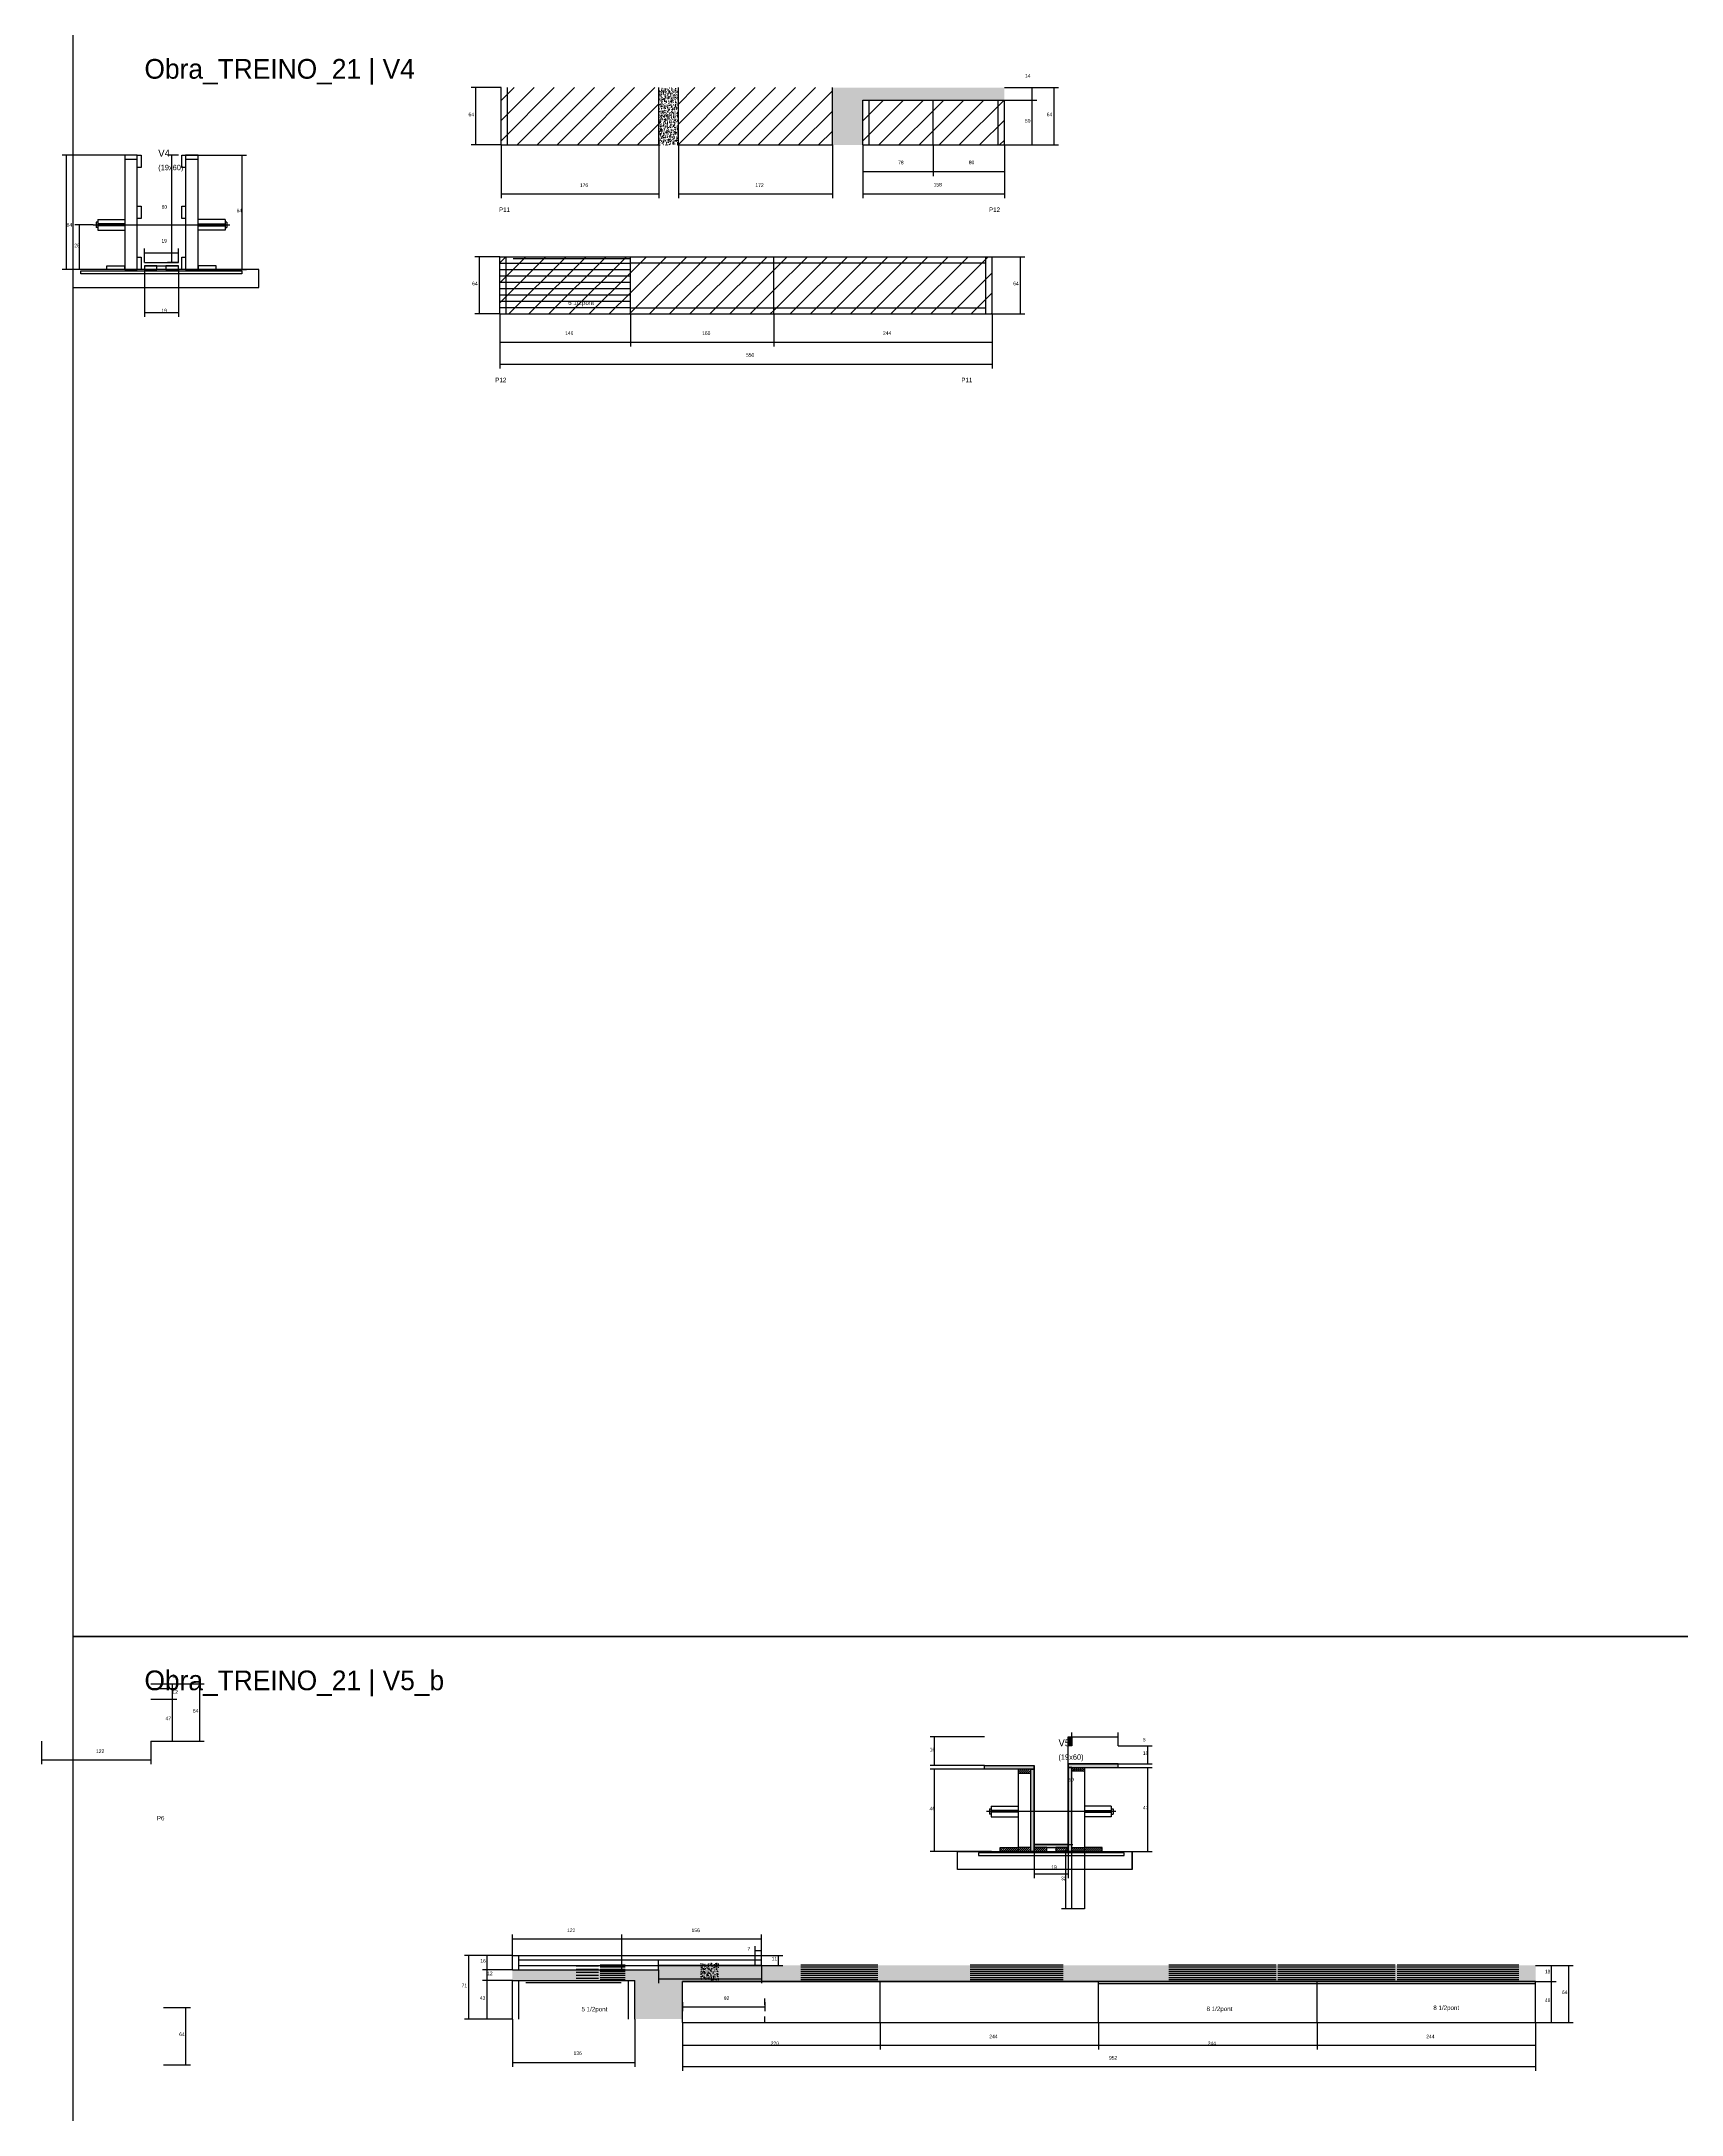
# Model space of a CAD drawing. Header units: metres. Extents: x -41 to 34840, y -36000 to 1848.
# Drawn here: x -35 to 1797, y -22134 to -19818 of the extents above; entities that cross this region are included whole.
import ezdxf

# ---------------------------------------------------------------- set-up
doc = ezdxf.new("R2010")
doc.units = ezdxf.units.M
for name, color, linetype in [('barrote', 126, 'Continuous'), ('CELL_BORDER', 8, 'Continuous'), ('COTA', 4, 'Continuous'), ('Cota Seção (2x)', 4, 'Continuous'), ('detalhes', 7, 'Continuous'), ('Hachura', 253, 'Continuous'), ('LABEL_ID', 3, 'Continuous'), ('Madeira', 126, 'Continuous'), ('NOMENCLATURA', 7, 'Continuous'), ('Painéis', 200, 'Continuous'), ('SARR_2.2x7', 40, 'Continuous'), ('SARR_EDITAR', 141, 'Continuous'), ('SCO-___-LAJ', 4, 'Continuous'), ('TENSOR', 2, 'Continuous'), ('Texto Seção', 7, 'Continuous')]:
    doc.layers.add(name, color=color, linetype=linetype)

msp = doc.modelspace()

# ---------------------------------------------------------------- hatches: boundary and pattern name
at = {"layer": 'COTA'}
h = msp.add_hatch(dxfattribs=at)
h.set_pattern_fill('AR-CONC', scale=0.03)
h.paths.add_polyline_path([(676.3, -19870), (654.3, -19870), (654.3, -19934), (676.3, -19934)])
h = msp.add_hatch(dxfattribs=at)
h.set_pattern_fill('AR-CONC', scale=0.03)
h.paths.add_polyline_path([(882.3, -19884), (1040.3, -19884), (1040.3, -19870), (848.3, -19870), (848.3, -19934), (882.3, -19934)])
h = msp.add_hatch(dxfattribs=at)
h.set_pattern_fill('AR-CONC', scale=0.03)
h.paths.add_polyline_path([(681, -21985.3), (1145.5, -21985.3), (1633.5, -21985.3), (1633.5, -21967.3), (1145.5, -21967.3), (757.5, -21967.3), (654, -21967.3), (654, -21972.3), (491, -21972.3), (491, -21984.3), (627.5, -21984.3), (627.5, -22027.3), (681, -22027.3)])
h = msp.add_hatch(dxfattribs=at)
h.set_pattern_fill('AR-CONC', scale=0.03)
h.paths.add_polyline_path([(701.2, -21983.5), (721.3, -21983.5), (721.3, -21983.5), (721.3, -21965), (721.3, -21965), (701.2, -21965), (701.2, -21965), (701.2, -21983.5)])
at = {"layer": 'Hachura'}
h = msp.add_hatch(dxfattribs=at)
h.set_pattern_fill('ANSI31', scale=5)
h.paths.add_polyline_path([(654.3, -19870), (478.3, -19870), (478.3, -19934), (654.3, -19934)])
h = msp.add_hatch(dxfattribs=at)
h.set_pattern_fill('ANSI31', scale=5)
h.paths.add_polyline_path([(848.3, -19870), (676.3, -19870), (676.3, -19934), (848.3, -19934)])
h = msp.add_hatch(dxfattribs=at)
h.set_pattern_fill('ANSI31', scale=5)
h.paths.add_polyline_path([(960.8, -19934), (960.8, -19884), (882.3, -19884), (882.3, -19934)])
h = msp.add_hatch(dxfattribs=at)
h.set_pattern_fill('ANSI31', scale=5)
h.paths.add_polyline_path([(1040.3, -19934), (1040.3, -19884), (960.8, -19884), (960.8, -19934)])
h = msp.add_hatch(dxfattribs=at)
h.set_pattern_fill('ANSI31', scale=5)
h.paths.add_polyline_path([(622.8, -20122.8), (622.8, -20058.8), (476.8, -20058.8), (476.8, -20122.8)])
h = msp.add_hatch(dxfattribs=at)
h.set_pattern_fill('ANSI31', scale=5)
h.paths.add_polyline_path([(782.8, -20058.8), (622.8, -20058.8), (622.8, -20122.8), (782.8, -20122.8)])
h = msp.add_hatch(dxfattribs=at)
h.set_pattern_fill('ANSI31', scale=5)
h.paths.add_polyline_path([(1026.8, -20058.8), (782.8, -20058.8), (782.8, -20122.8), (1026.8, -20122.8)])
h = msp.add_hatch(color=8, dxfattribs=at)
h.dxf.hatch_style = 1
h.paths.add_polyline_path([(1111.7, -21712.2), (1115.7, -21712.2), (1115.7, -21712.2), (1115.7, -21722.2), (1115.7, -21722.2), (1111.7, -21722.2), (1111.7, -21722.2), (1111.7, -21712.2)])
h = msp.add_hatch(color=8, dxfattribs=at)
h.dxf.hatch_style = 1
h.paths.add_polyline_path([(1167.3, -21746.2), (1167.3, -21742.2), (1167.3, -21742.2), (1111.7, -21742.2), (1111.7, -21742.2), (1111.7, -21746.2), (1111.7, -21746.2), (1167.3, -21746.2)])
h = msp.add_hatch(color=8, dxfattribs=at)
h.dxf.hatch_style = 1
h.paths.add_polyline_path([(1018.1, -21748.2), (1018.1, -21744.2), (1018.1, -21744.2), (1073.7, -21744.2), (1073.7, -21744.2), (1073.7, -21748.2), (1073.7, -21748.2), (1018.1, -21748.2)])
h = msp.add_hatch(dxfattribs=at)
h.set_pattern_fill('ANSI31', scale=0.5)
h.paths.add_polyline_path([(1069.7, -21752.6), (1069.7, -21748.2), (1069.7, -21748.2), (1055.7, -21748.2), (1055.7, -21748.2), (1055.7, -21752.6), (1055.7, -21752.6), (1069.7, -21752.6)])
h = msp.add_hatch(color=8, dxfattribs=at)
h.dxf.hatch_style = 1
h.paths.add_polyline_path([(1069.7, -21748.2), (1073.7, -21748.2), (1073.7, -21748.2), (1073.7, -21840.2), (1073.7, -21840.2), (1069.7, -21840.2), (1069.7, -21840.2), (1069.7, -21748.2)])
h = msp.add_hatch(color=8, dxfattribs=at)
h.dxf.hatch_style = 1
h.paths.add_polyline_path([(1115.7, -21746.2), (1111.7, -21746.2), (1111.7, -21746.2), (1111.7, -21840.2), (1111.7, -21840.2), (1115.7, -21840.2), (1115.7, -21840.2), (1115.7, -21746.2)])
h = msp.add_hatch(dxfattribs=at)
h.set_pattern_fill('ANSI31', scale=0.5)
h.paths.add_polyline_path([(1115.7, -21750.6), (1115.7, -21746.2), (1115.7, -21746.2), (1129.7, -21746.2), (1129.7, -21746.2), (1129.7, -21750.6), (1129.7, -21750.6), (1115.7, -21750.6)])
h = msp.add_hatch(color=8, dxfattribs=at)
h.dxf.hatch_style = 1
h.paths.add_polyline_path([(1111.7, -21835.8), (1111.7, -21832.2), (1111.7, -21832.2), (1073.7, -21832.2), (1073.7, -21832.2), (1073.7, -21835.8), (1073.7, -21835.8), (1111.7, -21835.8)])
h = msp.add_hatch(dxfattribs=at)
h.set_pattern_fill('ANSI31', scale=0.5)
h.paths.add_polyline_path([(1035.7, -21840.2), (1035.7, -21835.8), (1035.7, -21835.8), (1055.7, -21835.8), (1055.7, -21835.8), (1055.7, -21840.2), (1055.7, -21840.2), (1035.7, -21840.2)])
h = msp.add_hatch(dxfattribs=at)
h.set_pattern_fill('ANSI31', scale=0.5)
h.paths.add_polyline_path([(1069.7, -21840.2), (1069.7, -21835.8), (1069.7, -21835.8), (1055.7, -21835.8), (1055.7, -21835.8), (1055.7, -21840.2), (1055.7, -21840.2), (1069.7, -21840.2)])
h = msp.add_hatch(dxfattribs=at)
h.set_pattern_fill('ANSI31', scale=0.5)
h.paths.add_polyline_path([(1087.7, -21840.2), (1087.7, -21835.8), (1087.7, -21835.8), (1073.7, -21835.8), (1073.7, -21835.8), (1073.7, -21840.2), (1073.7, -21840.2), (1087.7, -21840.2)])
h = msp.add_hatch(dxfattribs=at)
h.set_pattern_fill('ANSI31', scale=0.5)
h.paths.add_polyline_path([(1111.7, -21840.2), (1111.7, -21835.8), (1111.7, -21835.8), (1097.7, -21835.8), (1097.7, -21835.8), (1097.7, -21840.2), (1097.7, -21840.2), (1111.7, -21840.2)])
h = msp.add_hatch(dxfattribs=at)
h.set_pattern_fill('ANSI31', scale=0.5)
h.paths.add_polyline_path([(1115.7, -21840.2), (1115.7, -21835.8), (1115.7, -21835.8), (1129.7, -21835.8), (1129.7, -21835.8), (1129.7, -21840.2), (1129.7, -21840.2), (1115.7, -21840.2)])
h = msp.add_hatch(dxfattribs=at)
h.set_pattern_fill('ANSI31', scale=0.5)
h.paths.add_polyline_path([(1149.7, -21840.2), (1149.7, -21835.8), (1149.7, -21835.8), (1129.7, -21835.8), (1129.7, -21835.8), (1129.7, -21840.2), (1129.7, -21840.2), (1149.7, -21840.2)])

# ---------------------------------------------------------------- linework, layer by layer
for p, q in [((25.9, -20020.2), (25.9, -20026.2)), ((27.9, -20020.2), (25.9, -20020.2)), ((27.9, -20026.2), (25.9, -20026.2)), ((27.9, -20017.2), (27.9, -20029.2)), ((27.9, -20017.2), (57.9, -20017.2)), ((57.9, -20022.2), (27.9, -20022.2)), ((57.9, -20024.2), (27.9, -20024.2)), ((27.9, -20029.2), (57.9, -20029.2)), ((170, -20017.2), (140, -20017.2)), ((140, -20022.2), (170, -20022.2)), ((140, -20024.2), (170, -20024.2)), ((170, -20029.2), (140, -20029.2)), ((170, -20017.2), (170, -20029.2)), ((172, -20020.2), (170, -20020.2)), ((170, -20026.2), (172, -20026.2)), ((172, -20020.2), (172, -20026.2)), ((1023.7, -21792.4), (1023.7, -21798.4)), ((1023.7, -21792.4), (1025.7, -21792.4)), ((1025.7, -21798.4), (1023.7, -21798.4)), ((1025.7, -21789.4), (1025.7, -21801.4)), ((1025.7, -21789.4), (1055.7, -21789.4)), ((1055.7, -21794.4), (1025.7, -21794.4)), ((1055.7, -21796.4), (1025.7, -21796.4)), ((1025.7, -21801.4), (1055.7, -21801.4)), ((1159.7, -21789.4), (1129.7, -21789.4)), ((1129.7, -21794.4), (1159.7, -21794.4)), ((1129.7, -21796.4), (1159.7, -21796.4)), ((1159.7, -21801.4), (1129.7, -21801.4)), ((1159.7, -21789.4), (1159.7, -21801.4)), ((1159.7, -21792.4), (1161.7, -21792.4)), ((1159.7, -21798.4), (1161.7, -21798.4)), ((1161.7, -21792.4), (1161.7, -21798.4))]:
    msp.add_line(p, q)
at = {"layer": 'barrote'}
for points in [[(0, -20093.3), (207.8, -20093.3), (207.8, -20073.3), (0, -20073.3)], [(1183.2, -21860.2), (988, -21860.2), (988, -21840.2), (1183.2, -21840.2)]]:
    msp.add_lwpolyline(points, close=True, dxfattribs=at)
at = {"layer": 'CELL_BORDER'}
for points in [[(0, -21600), (2900, -21600), (2900, -19800), (0, -19800)], [(0, -23400), (2900, -23400), (2900, -21600), (0, -21600)]]:
    msp.add_lwpolyline(points, close=True, dxfattribs=at)
at = {"layer": 'COTA'}
for p, q in [((478.3, -19870), (445, -19870)), ((450, -19934), (450, -19870)), ((1040.3, -19870), (1076.4, -19870)), ((1040.3, -19870), (1100.8, -19870)), ((1040.3, -19884), (1076.4, -19884)), ((1040.3, -19884), (1076.4, -19884)), ((1071.4, -19884), (1071.4, -19870)), ((1071.4, -19934), (1071.4, -19884)), ((1095.8, -19934), (1095.8, -19870)), ((478.3, -19934), (445, -19934)), ((478.3, -19934), (478.3, -19993.5)), ((654.3, -19934), (654.3, -19993.5)), ((676.3, -19934), (676.3, -19993.5)), ((848.3, -19934), (848.3, -19993.5)), ((882.3, -19934), (882.3, -19968.7)), ((882.3, -19934), (882.3, -19993.5)), ((960.8, -19934), (960.8, -19968.7)), ((960.8, -19934), (960.8, -19968.7)), ((1040.3, -19934), (1040.3, -19968.7)), ((1040.3, -19934), (1040.3, -19993.5)), ((1040.3, -19934), (1076.4, -19934)), ((1040.3, -19934), (1100.8, -19934)), ((72, -19945.3), (-11.9, -19945.3)), ((-6.9, -20073.3), (-6.9, -19945.3)), ((126, -19945.3), (194, -19945.3)), ((189, -20073.3), (189, -19945.3)), ((882.3, -19963.7), (960.8, -19963.7)), ((960.8, -19963.7), (1040.3, -19963.7)), ((478.3, -19988.5), (654.3, -19988.5)), ((676.3, -19988.5), (848.3, -19988.5)), ((882.3, -19988.5), (1040.3, -19988.5)), ((22.9, -20023.2), (2.3, -20023.2)), ((7.3, -20073.3), (7.3, -20023.2)), ((72, -20073.3), (-11.9, -20073.3)), ((37.9, -20073.3), (2.3, -20073.3)), ((80, -20073.3), (80, -20126)), ((118, -20073.3), (118, -20126)), ((126, -20073.3), (194, -20073.3)), ((476.8, -20058.8), (449.1, -20058.8)), ((454.1, -20122.8), (454.1, -20058.8)), ((1026.8, -20058.8), (1063.3, -20058.8)), ((1058.3, -20122.8), (1058.3, -20058.8)), ((80, -20121), (118, -20121)), ((476.8, -20122.8), (449.1, -20122.8)), ((476.8, -20122.8), (476.8, -20159.3)), ((476.8, -20122.8), (476.8, -20183.7)), ((622.8, -20122.8), (622.8, -20159.3)), ((622.8, -20122.8), (622.8, -20159.3)), ((782.8, -20122.8), (782.8, -20159.3)), ((782.8, -20122.8), (782.8, -20159.3)), ((1026.8, -20122.8), (1026.8, -20159.3)), ((1026.8, -20122.8), (1026.8, -20183.7)), ((1026.8, -20122.8), (1063.3, -20122.8)), ((476.8, -20154.3), (622.8, -20154.3)), ((622.8, -20154.3), (782.8, -20154.3)), ((782.8, -20154.3), (1026.8, -20154.3)), ((476.8, -20178.7), (1026.8, -20178.7)), ((87, -21653), (116.2, -21653)), ((87, -21653), (146.7, -21653)), ((87, -21658), (116.2, -21658)), ((87, -21658), (116.2, -21658)), ((87, -21670), (116.2, -21670)), ((87, -21670), (116.2, -21670)), ((111.2, -21658), (111.2, -21653)), ((111.2, -21670), (111.2, -21658)), ((111.2, -21717), (111.2, -21670)), ((141.7, -21717), (141.7, -21653)), ((-35, -21717), (-35, -21742.7)), ((87, -21717), (116.2, -21717)), ((87, -21717), (87, -21742.7)), ((87, -21717), (146.7, -21717)), ((1018.1, -21712.2), (957.4, -21712.2)), ((962.4, -21744.2), (962.4, -21712.2)), ((1115.7, -21712.2), (1115.7, -21707.2)), ((1115.7, -21712.2), (1167.3, -21712.2)), ((1167.3, -21722.2), (1167.3, -21707.2)), ((-35, -21737.7), (87, -21737.7)), ((1167.3, -21722.2), (1205.5, -21722.2)), ((1167.3, -21742.2), (1205.5, -21742.2)), ((1200.5, -21742.2), (1200.5, -21722.2)), ((1018.1, -21744.2), (957.4, -21744.2)), ((1018.1, -21748.2), (957.4, -21748.2)), ((962.4, -21840.2), (962.4, -21748.2)), ((1167.3, -21746.2), (1205.5, -21746.2)), ((1200.5, -21840.2), (1200.5, -21746.2)), ((1026.1, -21840.2), (957.4, -21840.2)), ((1073.7, -21840.2), (1073.7, -21870.1)), ((1115.7, -21840.2), (1104.1, -21840.2)), ((1109.1, -21904.2), (1109.1, -21840.2)), ((1111.7, -21840.2), (1111.7, -21870.1)), ((1149.7, -21840.2), (1205.5, -21840.2)), ((1073.7, -21865.1), (1111.7, -21865.1)), ((1115.7, -21904.2), (1104.1, -21904.2)), ((491, -21956.3), (491, -21932.8)), ((491, -21937.8), (613, -21937.8)), ((613, -21956.3), (613, -21932.8)), ((613, -21956.3), (613, -21932.8)), ((613, -21937.8), (769, -21937.8)), ((762, -21956.3), (762, -21945.9)), ((762, -21950.9), (769, -21950.9)), ((769, -21956.3), (769, -21932.8)), ((769, -21956.3), (769, -21945.9)), ((491, -21956.3), (437.3, -21956.3)), ((442.3, -22027.3), (442.3, -21956.3)), ((491, -21956.3), (457.7, -21956.3)), ((491, -21972.3), (457.7, -21972.3)), ((491, -21972.3), (457.7, -21972.3)), ((462.7, -21972.3), (462.7, -21956.3)), ((462.7, -21984.3), (462.7, -21972.3)), ((654, -21972.3), (654, -21987.3)), ((769, -21956.3), (793, -21956.3)), ((769, -21967.3), (769, -21987.3)), ((769, -21967.3), (793, -21967.3)), ((788, -21967.3), (788, -21956.3)), ((1633.5, -21967.3), (1656.5, -21967.3)), ((1633.5, -21967.3), (1675.6, -21967.3)), ((1651.5, -21985.3), (1651.5, -21967.3)), ((1670.6, -22031.3), (1670.6, -21967.3)), ((491, -21984.3), (457.7, -21984.3)), ((491, -21984.3), (457.7, -21984.3)), ((462.7, -22027.3), (462.7, -21984.3)), ((654, -21982.3), (769, -21982.3)), ((1633.5, -21985.3), (1656.5, -21985.3)), ((1633.5, -21985.3), (1656.5, -21985.3)), ((1651.5, -22031.3), (1651.5, -21985.3)), ((101.1, -22014.3), (131.3, -22014.3)), ((126.3, -22078.3), (126.3, -22014.3)), ((681, -22008.3), (681, -22018.6)), ((681, -22013.6), (773, -22013.6)), ((773, -22008.3), (773, -22018.6)), ((491, -22027.3), (437.3, -22027.3)), ((491, -22027.3), (457.7, -22027.3)), ((491, -22027.3), (491, -22080.7)), ((627.5, -22027.3), (627.5, -22080.7)), ((681, -22031.3), (681, -22061.4)), ((681, -22031.3), (681, -22085.3)), ((901.5, -22031.3), (901.5, -22061.4)), ((901.5, -22031.3), (901.5, -22061.4)), ((1145.5, -22031.3), (1145.5, -22061.4)), ((1145.5, -22031.3), (1145.5, -22061.4)), ((1389.5, -22031.3), (1389.5, -22061.4)), ((1389.5, -22031.3), (1389.5, -22061.4)), ((1633.5, -22031.3), (1633.5, -22061.4)), ((1633.5, -22031.3), (1633.5, -22085.3)), ((1633.5, -22031.3), (1656.5, -22031.3)), ((1633.5, -22031.3), (1675.6, -22031.3)), ((681, -22056.4), (901.5, -22056.4)), ((901.5, -22056.4), (1145.5, -22056.4)), ((1145.5, -22056.4), (1389.5, -22056.4)), ((1389.5, -22056.4), (1633.5, -22056.4)), ((101.1, -22078.3), (131.3, -22078.3)), ((491, -22075.7), (627.5, -22075.7)), ((681, -22080.3), (1633.5, -22080.3))]:
    msp.add_line(p, q, dxfattribs=at)
at = {"layer": 'Cota Seção (2x)'}
for p, q in [((118, -19945.3), (105.7, -19945.3)), ((110.7, -20065.3), (110.7, -19945.3)), ((80, -20065.3), (80, -20049.5)), ((118, -20065.3), (118, -20049.5)), ((80, -20054.5), (118, -20054.5)), ((118, -20065.3), (105.7, -20065.3)), ((1111.7, -21832.2), (1111.7, -21712.2)), ((1111.7, -21712.2), (1116.7, -21712.2)), ((1111.7, -21832.2), (1116.7, -21832.2))]:
    msp.add_line(p, q, dxfattribs=at)
at = {"layer": 'detalhes'}
msp.add_line((1183.2, -21860.2), (1183.2, -21840.2), dxfattribs=at)
at = {"layer": 'Madeira'}
for points in [[(58, -19945.3), (58, -19949.7), (72, -19949.7), (72, -19945.3)], [(58, -20073.3), (72, -20073.3), (72, -19945.3), (58, -19945.3)], [(76.4, -19945.3), (76.4, -19959.3), (72, -19959.3), (72, -19945.3)], [(126, -19945.3), (126, -19959.3), (121.6, -19959.3), (121.6, -19945.3)], [(126, -19945.3), (126, -19949.7), (140, -19949.7), (140, -19945.3)], [(126, -20073.3), (140, -20073.3), (140, -19945.3), (126, -19945.3)], [(76.4, -20002.3), (76.4, -20016.3), (72, -20016.3), (72, -20002.3)], [(126, -20002.3), (126, -20016.3), (121.6, -20016.3), (121.6, -20002.3)], [(0, -20093.3), (207.8, -20093.3), (207.8, -20073.3), (0, -20073.3)], [(37.9, -20073.3), (37.9, -20068.9), (57.9, -20068.9), (57.9, -20073.3)], [(76.4, -20059.3), (76.4, -20073.3), (72, -20073.3), (72, -20059.3)], [(94, -20068.9), (80, -20068.9), (80, -20073.3), (94, -20073.3)], [(118, -20068.9), (104, -20068.9), (104, -20073.3), (118, -20073.3)], [(126, -20059.3), (126, -20073.3), (121.6, -20073.3), (121.6, -20059.3)], [(160, -20073.3), (160, -20068.9), (140, -20068.9), (140, -20073.3)], [(1069.7, -21752.6), (1069.7, -21748.2), (1055.7, -21748.2), (1055.7, -21752.6)], [(1069.7, -21748.2), (1055.7, -21748.2), (1055.7, -21840.2), (1069.7, -21840.2)], [(1115.7, -21750.6), (1115.7, -21746.2), (1129.7, -21746.2), (1129.7, -21750.6)], [(1115.7, -21746.2), (1129.7, -21746.2), (1129.7, -21904.2), (1115.7, -21904.2)], [(1183.2, -21860.2), (988, -21860.2), (988, -21840.2), (1183.2, -21840.2)], [(1035.7, -21840.2), (1035.7, -21835.8), (1055.7, -21835.8), (1055.7, -21840.2)], [(1069.7, -21840.2), (1069.7, -21835.8), (1055.7, -21835.8), (1055.7, -21840.2)], [(1087.7, -21840.2), (1087.7, -21835.8), (1073.7, -21835.8), (1073.7, -21840.2)], [(1111.7, -21840.2), (1111.7, -21835.8), (1097.7, -21835.8), (1097.7, -21840.2)], [(1115.7, -21840.2), (1115.7, -21835.8), (1129.7, -21835.8), (1129.7, -21840.2)], [(1149.7, -21840.2), (1149.7, -21835.8), (1129.7, -21835.8), (1129.7, -21840.2)]]:
    msp.add_lwpolyline(points, close=True, dxfattribs=at)
at = {"layer": 'Painéis'}
for p, q in [((478.3, -19934), (478.3, -19870)), ((654.3, -19934), (654.3, -19870)), ((676.3, -19934), (676.3, -19870)), ((848.3, -19934), (848.3, -19870)), ((882.3, -19884), (1040.3, -19884)), ((882.3, -19934), (882.3, -19884)), ((960.8, -19934), (960.8, -19884)), ((1040.3, -19934), (1040.3, -19884)), ((478.3, -19934), (654.3, -19934)), ((676.3, -19934), (848.3, -19934)), ((882.3, -19934), (1040.3, -19934)), ((80, -20065.3), (118, -20065.3)), ((80, -20068.9), (118, -20068.9)), ((476.8, -20058.8), (782.8, -20058.8)), ((476.8, -20122.8), (476.8, -20058.8)), ((622.8, -20122.8), (622.8, -20058.8)), ((782.8, -20058.8), (1026.8, -20058.8)), ((782.8, -20122.8), (782.8, -20058.8)), ((1026.8, -20122.8), (1026.8, -20058.8)), ((476.8, -20122.8), (622.8, -20122.8)), ((622.8, -20122.8), (782.8, -20122.8)), ((782.8, -20122.8), (1026.8, -20122.8)), ((1115.7, -21722.2), (1115.7, -21712.2)), ((1111.7, -21742.2), (1167.3, -21742.2)), ((1111.7, -21746.2), (1111.7, -21742.2)), ((1167.3, -21746.2), (1167.3, -21742.2)), ((1018.1, -21744.2), (1073.7, -21744.2)), ((1018.1, -21748.2), (1018.1, -21744.2)), ((1073.7, -21748.2), (1073.7, -21744.2)), ((1073.7, -21840.2), (1073.7, -21748.2)), ((1111.7, -21840.2), (1111.7, -21746.2)), ((1073.7, -21832.2), (1111.7, -21832.2)), ((1073.7, -21835.8), (1073.7, -21832.2)), ((1111.7, -21835.8), (1111.7, -21832.2)), ((491, -21956.3), (769, -21956.3)), ((491, -21972.3), (491, -21956.3)), ((491, -21972.3), (654, -21972.3)), ((613, -21972.3), (613, -21956.3)), ((654, -21967.3), (769, -21967.3)), ((654, -21972.3), (654, -21967.3)), ((769, -21967.3), (769, -21956.3)), ((491, -21984.3), (627.5, -21984.3)), ((491, -22027.3), (491, -21984.3)), ((627.5, -22027.3), (627.5, -21984.3)), ((681, -21985.3), (1145.5, -21985.3)), ((681, -22031.3), (681, -21985.3)), ((901.5, -22031.3), (901.5, -21985.3)), ((1145.5, -21985.3), (1633.5, -21985.3)), ((1145.5, -22031.3), (1145.5, -21985.3)), ((1389.5, -22031.3), (1389.5, -21985.3)), ((1633.5, -22031.3), (1633.5, -21985.3))]:
    msp.add_line(p, q, dxfattribs=at)
for points in [[(1111.7, -21712.2), (1115.7, -21712.2), (1115.7, -21722.2), (1111.7, -21722.2)], [(1167.3, -21746.2), (1167.3, -21742.2), (1111.7, -21742.2), (1111.7, -21746.2)], [(1018.1, -21748.2), (1018.1, -21744.2), (1073.7, -21744.2), (1073.7, -21748.2)], [(1069.7, -21748.2), (1073.7, -21748.2), (1073.7, -21840.2), (1069.7, -21840.2)], [(1115.7, -21746.2), (1111.7, -21746.2), (1111.7, -21840.2), (1115.7, -21840.2)], [(1111.7, -21835.8), (1111.7, -21832.2), (1073.7, -21832.2), (1073.7, -21835.8)]]:
    msp.add_lwpolyline(points, close=True, dxfattribs=at)
for points in [[(769, -21967.3), (654, -21967.3)], [(1633.5, -21985.3), (1145.5, -21985.3), (681, -21985.3)], [(681, -22031.3), (1145.5, -22031.3), (1633.5, -22031.3)]]:
    msp.add_lwpolyline(points, dxfattribs=at)
at = {"layer": 'SARR_2.2x7'}
for p, q in [((485.3, -19934), (485.3, -19870)), ((889.3, -19934), (889.3, -19884)), ((1033.3, -19934), (1033.3, -19884)), ((477.8, -20065.9), (621.8, -20065.9)), ((477.8, -20073), (621.8, -20073)), ((483.8, -20122.8), (483.8, -20058.8)), ((491.8, -20061), (622.8, -20061)), ((622.8, -20065.8), (782.8, -20065.8)), ((782.8, -20065.8), (1019.8, -20065.8)), ((1019.8, -20122.8), (1019.8, -20058.8)), ((477.8, -20080.1), (621.8, -20080.1)), ((477.8, -20087.2), (621.8, -20087.2)), ((477.8, -20094.4), (621.8, -20094.4)), ((477.8, -20101.5), (621.8, -20101.5)), ((477.8, -20108.6), (621.8, -20108.6)), ((477.8, -20115.7), (621.8, -20115.7)), ((622.8, -20115.8), (782.8, -20115.8)), ((782.8, -20115.8), (1019.8, -20115.8)), ((498, -21972.3), (498, -21956.3)), ((562, -21967.9), (587, -21967.9)), ((562, -21971.4), (587, -21971.4)), ((589, -21966.7), (617, -21966.7)), ((589, -21969), (617, -21969)), ((589, -21971.4), (617, -21971.4)), ((589, -21973.7), (617, -21973.7)), ((762, -21967.3), (762, -21956.3)), ((813, -21966.7), (899, -21966.7)), ((813, -21969), (899, -21969)), ((813, -21971.4), (899, -21971.4)), ((813, -21973.7), (899, -21973.7)), ((1002, -21966.7), (1106, -21966.7)), ((1002, -21969), (1106, -21969)), ((1002, -21971.4), (1106, -21971.4)), ((1002, -21973.7), (1106, -21973.7)), ((1224, -21966.7), (1343.9, -21966.7)), ((1224, -21969), (1343.9, -21969)), ((1224, -21971.4), (1343.9, -21971.4)), ((1224, -21973.7), (1343.9, -21973.7)), ((1345.9, -21966.7), (1476.9, -21966.7)), ((1345.9, -21969), (1476.9, -21969)), ((1345.9, -21971.4), (1476.9, -21971.4)), ((1345.9, -21973.7), (1476.9, -21973.7)), ((1478.9, -21966.7), (1614.9, -21966.7)), ((1478.9, -21969), (1614.9, -21969)), ((1478.9, -21971.4), (1614.9, -21971.4)), ((1478.9, -21973.7), (1614.9, -21973.7)), ((498, -22027.3), (498, -21984.3)), ((506, -21986.5), (612.5, -21986.5)), ((562, -21974.8), (587, -21974.8)), ((562, -21978.3), (587, -21978.3)), ((562, -21981.8), (587, -21981.8)), ((589, -21976), (617, -21976)), ((589, -21978.3), (617, -21978.3)), ((589, -21980.7), (617, -21980.7)), ((589, -21983), (617, -21983)), ((620.5, -22027.3), (620.5, -21984.3)), ((813, -21976), (899, -21976)), ((813, -21978.3), (899, -21978.3)), ((813, -21980.7), (899, -21980.7)), ((813, -21983), (899, -21983)), ((1002, -21976), (1106, -21976)), ((1002, -21978.3), (1106, -21978.3)), ((1002, -21980.7), (1106, -21980.7)), ((1002, -21983), (1106, -21983)), ((1145.5, -21987.5), (1389.5, -21987.5)), ((1224, -21976), (1343.9, -21976)), ((1224, -21978.3), (1343.9, -21978.3)), ((1224, -21980.7), (1343.9, -21980.7)), ((1224, -21983), (1343.9, -21983)), ((1345.9, -21976), (1476.9, -21976)), ((1345.9, -21978.3), (1476.9, -21978.3)), ((1345.9, -21980.7), (1476.9, -21980.7)), ((1345.9, -21983), (1476.9, -21983)), ((1389.5, -21987.5), (1633.5, -21987.5)), ((1478.9, -21976), (1614.9, -21976)), ((1478.9, -21978.3), (1614.9, -21978.3)), ((1478.9, -21980.7), (1614.9, -21980.7)), ((1478.9, -21983), (1614.9, -21983)), ((773, -22011.3), (773, -22004.3)), ((773, -22031.3), (773, -22024.3))]:
    msp.add_line(p, q, dxfattribs=at)
at = {"layer": 'SARR_EDITAR'}
for p, q in [((498, -21961.3), (769, -21961.3)), ((498, -21967.3), (654, -21967.3)), ((654, -21967.3), (654, -21962.3))]:
    msp.add_line(p, q, dxfattribs=at)
at = {"layer": 'SCO-___-LAJ'}
for points in [[(9, -20074.6), (188.9, -20074.6), (188.9, -20077.8), (9, -20077.8)], [(1174.2, -21841.6), (1011.3, -21841.6), (1011.3, -21844.8), (1174.2, -21844.8)]]:
    msp.add_lwpolyline(points, close=True, dxfattribs=at)
at = {"layer": 'TENSOR'}
for p, q in [((22.9, -20023.2), (175.3, -20023.2)), ((1164.7, -21795.4), (1020.4, -21795.4))]:
    msp.add_line(p, q, dxfattribs=at)

# ---------------------------------------------------------------- texts
at = {"layer": 'COTA'}
for s, p in [('14', (1063.3, -19858.9)), ('64', (441.9, -19902)), ('50', (1063.3, -19909)), ('64', (1087.7, -19902)), ('78', (921.6, -19955.6)), ('80', (1000.6, -19955.5)), ('176', (566.3, -19980.9)), ('172', (762.3, -19980.9)), ('158', (961.3, -19980.4)), ('64', (182.9, -20009.3)), ('64', (-6.9, -20025.3)), ('25', (1.8, -20048.3)), ('64', (446, -20090.8)), ('64', (1050.2, -20090.8)), ('19', (99, -20121)), ('146', (549.8, -20146.2)), ('160', (702.8, -20146.2)), ('244', (904.8, -20146.2)), ('550', (751.8, -20170.6)), ('5', (111.2, -21646.1)), ('12', (111.2, -21664)), ('47', (103.6, -21693.5)), ('64', (134.1, -21685)), ('5', (1195, -21717.2)), ('122', (26, -21730.1)), ('16', (956.9, -21728.2)), ('10', (1195, -21732.2)), ('46', (956.9, -21794.2)), ('47', (1195, -21793.2)), ('19', (1092.7, -21859.6)), ('32', (1103.6, -21872.2)), ('122', (552, -21930.2)), ('156', (691, -21930.2)), ('7', (753.4, -21950.9)), ('16', (455.1, -21964.3)), ('12', (462.7, -21978.3)), ('115', (711.5, -21974.7)), ('11', (780.4, -21961.8)), ('18', (1643.9, -21976.3)), ('71', (434.2, -21991.8)), ('64', (1663, -21999.3)), ('43', (454.5, -22005.8)), ('92', (727, -22006)), ('46', (1643.9, -22008.3)), ('64', (118.8, -22046.3)), ('136', (559.2, -22067.4)), ('220', (779.5, -22056.4)), ('244', (1023.5, -22048.8)), ('244', (1267.5, -22056.4)), ('244', (1511.5, -22048.8)), ('952', (1157.2, -22072.6))]:
    msp.add_text(s, height=4, dxfattribs=at).set_placement(p)
at = {"layer": 'Cota Seção (2x)'}
for s, p in [('60', (99.2, -20005.3)), ('19', (99, -20043)), ('60', (1111.7, -21761.9))]:
    msp.add_text(s, height=4, dxfattribs=at).set_placement(p)
at = {"layer": 'LABEL_ID'}
for s, p in [('Obra_TREINO_21 | V4', (80, -19860)), ('Obra_TREINO_21 | V5_b', (80, -21660))]:
    msp.add_text(s, height=22, dxfattribs=at).set_placement(p)
at = {"layer": 'NOMENCLATURA'}
for s, p in [('P11', (476, -20008.8)), ('P12', (1023.2, -20008.8)), ('6 1/2pont', (553.2, -20112.8)), ('P12', (471.8, -20199)), ('P11', (992.3, -20199)), ('P6', (93.9, -21805.4)), ('5 1/2pont', (568.1, -22018.7)), ('8 1/2pont', (1266.1, -22018.4)), ('8 1/2pont', (1519.4, -22017.2))]:
    msp.add_text(s, height=5, dxfattribs=at).set_placement(p)
at = {"layer": 'Texto Seção'}
for s, height, p in [('V4', 8, (95.4, -19947.2)), ('(19x60)', 6, (95.4, -19962.2)), ('V5', 8, (1100.7, -21722.7)), ('(19x60)', 6, (1100.7, -21737.7))]:
    msp.add_text(s, height=height, dxfattribs=at).set_placement(p)

doc.saveas('drawing.dxf')
